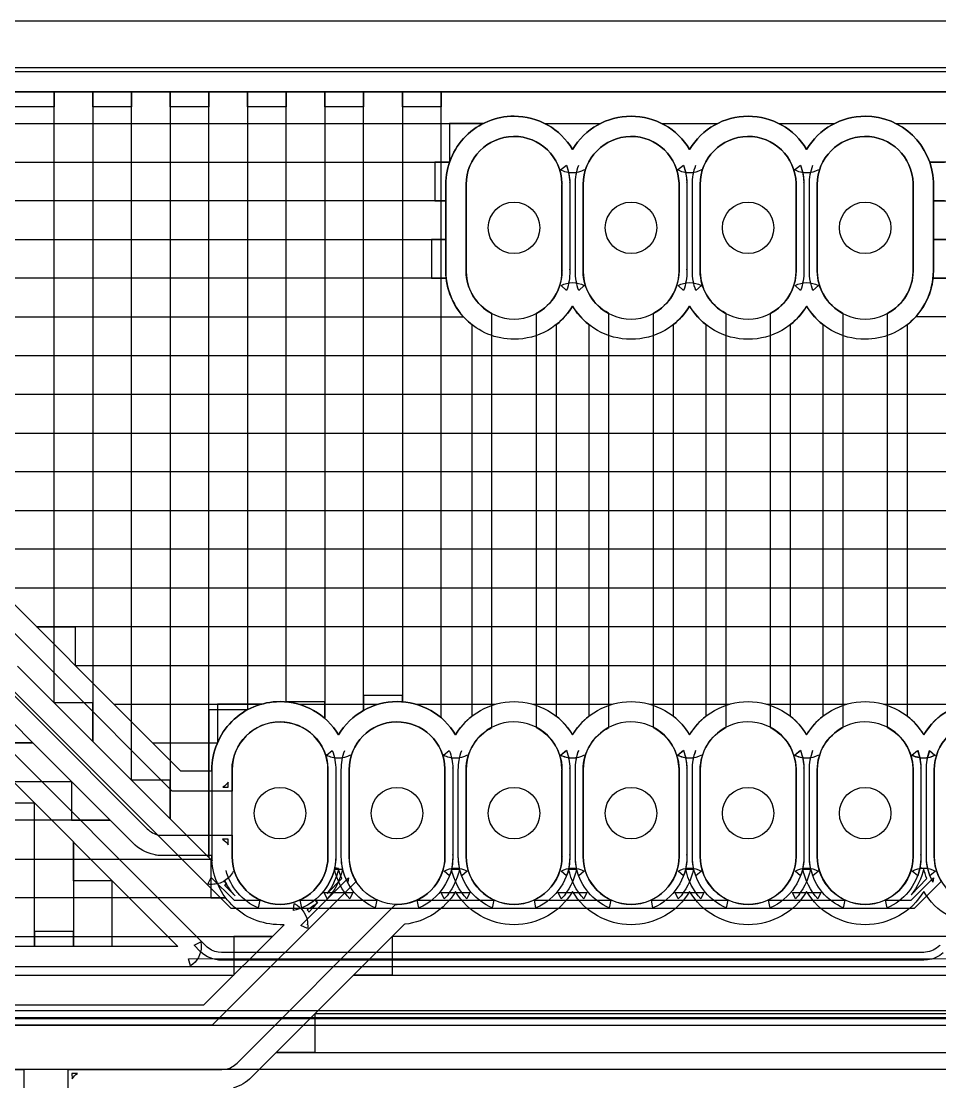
# Model space of a CAD drawing. Extents: x -29 to 3249, y -29 to 2286.
# Drawn here: x 2039 to 2824, y 1381 to 2286 of the extents above; entities that cross this region are included whole.
import ezdxf

# ---------------------------------------------------------------- set-up
doc = ezdxf.new("R2010")
doc.units = 0
doc.header["$MEASUREMENT"] = 0
doc.layers.get('0').update_dxf_attribs({"linetype": 'CONTINUOUS'})
for name, color, linetype in [('BoardOutline', 7, 'CONTINUOUS'), ('CuttingOutside', 7, 'CONTINUOUS'), ('DrillPlated', 7, 'CONTINUOUS'), ('InsulateBottom', 7, 'CONTINUOUS'), ('InsulateTop', 7, 'CONTINUOUS')]:
    doc.layers.add(name, color=color, linetype=linetype)

# ---------------------------------------------------------------- blocks, each defined once
blk = doc.blocks.new('T3')
blk.add_circle((0, 0), 22)
blk.add_circle((0, 0), 22)

msp = doc.modelspace()

# ---------------------------------------------------------------- linework, layer by layer
at = {"layer": 'BoardOutline'}
msp.add_lwpolyline([(10.000001, 10.000001), (10.000001, 2247), (10.000001, 2247), (3209.199951, 2247), (3209.199951, 2247), (3209.199951, 10.000001), (3209.199951, 10.000001), (10.000001, 10.000001)], dxfattribs=at)
msp.add_lwpolyline([(10.000001, 10.000001), (10.000001, 2247), (10.000001, 2247), (3209.199951, 2247), (3209.199951, 2247), (3209.199951, 10.000001), (3209.199951, 10.000001), (10.000001, 10.000001)], dxfattribs=at)
at = {"layer": 'CuttingOutside'}
msp.add_lwpolyline([(3233.661377, 2277.91333, 0.169059), (3209.212646, 2286.417236), (3209.212646, 2286.417236), (1688.366089, 2286.437012)], format="xyb", dxfattribs=at)
at = {"layer": 'InsulateBottom'}
for points in [[(3205.511719, 2243.307129), (13.779527, 2243.307129), (13.779527, 2243.307129), (13.779527, 13.779527), (13.779527, 13.779527), (3205.511719, 13.779527), (3205.511719, 13.779527), (3205.511719, 2243.307129)], [(3188.189209, 2225.984375), (31.102364, 2225.984375), (31.102364, 2225.984375), (31.102364, 31.102364), (31.102364, 31.102364), (3188.189209, 31.102364), (3188.189209, 31.102364), (3188.189209, 2225.984375)], [(1736.02356, 2199.212646), (2434.055176, 2199.212646), (2434.055176, 2199.212646), (2404.921387, 2199.212646), (2404.921387, 2199.212646), (2404.921387, 2166.141846)], [(2486.023438, 2199.212646), (2534.055176, 2199.212646)], [(2586.023438, 2199.212646), (2634.055176, 2199.212646)], [(2686.023438, 2199.212646), (2734.055176, 2199.212646)], [(2786.023682, 2199.212646), (3188.189209, 2199.212646)], [(1765.157471, 2166.141846), (2404.921387, 2166.141846), (2404.921387, 2166.141846), (2392.322754, 2166.141846), (2392.322754, 2166.141846), (2392.322754, 2133.070801), (2392.322754, 2133.070801), (2401.771729, 2133.070801), (2401.771729, 2133.070801), (1768.307129, 2133.070801)], [(3188.189209, 2166.141846), (2815.157471, 2166.141846), (2815.157471, 2166.141846), (2827.755859, 2166.141846)], [(2827.755859, 2133.070801), (2818.307129, 2133.070801), (2818.307129, 2133.070801), (3188.189209, 2133.070801)], [(1768.307129, 2100), (2401.771729, 2100), (2401.771729, 2100), (2389.566895, 2100), (2389.566895, 2100), (2389.566895, 2066.928955), (2389.566895, 2066.928955), (2402.165283, 2066.928955), (2402.165283, 2066.928955), (1767.91333, 2066.928955)], [(3188.189209, 2100), (2818.307129, 2100), (2818.307129, 2100), (2830.511963, 2100)], [(2830.511963, 2066.928955), (2817.91333, 2066.928955), (2817.91333, 2066.928955), (3188.189209, 2066.928955)], [(1753.149658, 2033.858276), (2416.929199, 2033.858276)], [(3188.189209, 2033.858276), (2803.149658, 2033.858276)], [(31.102364, 2000.787476), (3188.189209, 2000.787476), (3188.189209, 2000.787476), (3175.590576, 2000.787476), (3175.590576, 2000.787476), (3175.590576, 1967.716553), (3175.590576, 1967.716553), (3188.189209, 1967.716553), (3188.189209, 1967.716553), (31.102364, 1967.716553)], [(31.102364, 1934.64563), (3188.189209, 1934.64563), (3188.189209, 1934.64563), (3175.590576, 1934.64563), (3175.590576, 1934.64563), (3175.590576, 1901.574829), (3175.590576, 1901.574829), (3188.189209, 1901.574829), (3188.189209, 1901.574829), (31.102364, 1901.574829)], [(31.102364, 1868.504028), (3188.189209, 1868.504028), (3188.189209, 1868.504028), (3175.590576, 1868.504028), (3175.590576, 1868.504028), (3175.590576, 1835.433105), (3175.590576, 1835.433105), (3188.189209, 1835.433105), (3188.189209, 1835.433105), (1985.82666, 1835.433105)], [(2018.897583, 1802.362183), (3188.189209, 1802.362183), (3188.189209, 1802.362183), (3175.590576, 1802.362183), (3175.590576, 1802.362183), (3175.590576, 1769.29126), (3175.590576, 1769.29126), (3188.189209, 1769.29126), (3188.189209, 1769.29126), (2051.968506, 1769.29126), (2051.968506, 1769.29126), (2085.039307, 1769.29126), (2085.039307, 1769.29126), (2085.039307, 1736.220581)], [(2085.039307, 1736.220581), (3188.189209, 1736.220581), (3188.189209, 1736.220581), (3175.590576, 1736.220581), (3175.590576, 1736.220581), (3175.590576, 1703.149658), (3175.590576, 1703.149658), (3188.189209, 1703.149658), (3188.189209, 1703.149658), (2975.787354, 1703.149658), (2975.787354, 1703.149658), (3013.582764, 1703.149658), (3013.582764, 1703.149658), (3013.582764, 1670.078735)], [(2118.110352, 1703.149658), (2244.29126, 1703.149658), (2244.29126, 1703.149658), (2206.496094, 1703.149658), (2206.496094, 1703.149658), (2206.496094, 1670.078735)], [(2275.787354, 1703.149658), (2344.29126, 1703.149658)], [(2375.787354, 1703.149658), (2444.29126, 1703.149658)], [(2475.787354, 1703.149658), (2544.291504, 1703.149658)], [(2575.787354, 1703.149658), (2644.291504, 1703.149658)], [(2675.787354, 1703.149658), (2744.291504, 1703.149658)], [(2775.787354, 1703.149658), (2844.291504, 1703.149658)], [(2015.747925, 1670.078735), (2048.818848, 1670.078735), (2048.818848, 1670.078735), (1963.582642, 1670.078735)], [(2151.181152, 1670.078735), (2206.496094, 1670.078735)], [(1968.307129, 1637.007813), (2081.889893, 1637.007813), (2081.889893, 1637.007813), (2081.889893, 1603.93689), (2081.889893, 1603.93689), (2114.960693, 1603.93689), (2114.960693, 1603.93689), (1968.307129, 1603.93689)], [(1968.307129, 1570.866211), (2201.771729, 1570.866211), (2201.771729, 1570.866211), (2200.984131, 1570.866211), (2200.984131, 1570.866211), (2200.984131, 1537.795288), (2200.984131, 1537.795288), (2213.582764, 1537.795288), (2213.582764, 1537.795288), (1956.496094, 1537.795288)], [(1346.259766, 1504.724365), (2253.543457, 1504.724365), (2253.543457, 1504.724365), (2220.472412, 1504.724365), (2220.472412, 1504.724365), (2220.472412, 1471.653442)], [(3188.189209, 1504.724365), (2355.905518, 1504.724365), (2355.905518, 1504.724365), (2355.905518, 1471.653442), (2355.905518, 1471.653442), (2322.834717, 1471.653442), (2322.834717, 1471.653442), (3188.189209, 1471.653442)], [(1349.606201, 1471.653442), (2220.472412, 1471.653442)], [(3188.189209, 1438.582764), (2289.763672, 1438.582764), (2289.763672, 1438.582764), (2289.763672, 1405.511841), (2289.763672, 1405.511841), (2256.692871, 1405.511841), (2256.692871, 1405.511841), (3188.189209, 1405.511841)], [(1360.039429, 1391.141724), (2041.141724, 1391.141724), (2041.141724, 1391.141724), (2041.141724, 1017.91333), (2041.141724, 1017.91333), (1952.165283, 928.937012)]]:
    msp.add_lwpolyline(points, dxfattribs=at)
for points in [[(2710.039307, 2176.968506, -0.263757), (2760.039307, 2205.314941), (2760.039307, 2205.314941, -0.403376), (2818.307129, 2149.212646), (2818.307129, 2149.212646), (2818.307129, 2149.015625), (2818.307129, 2149.015625, -0.023108), (2818.307129, 2147.047363), (2818.307129, 2147.047363), (2818.307129, 2075), (2818.307129, 2075, -0.023111), (2818.307129, 2073.031494), (2818.307129, 2073.031494, -0.414214), (2760.039307, 2014.763672), (2760.039307, 2014.763672, -0.263757), (2710.039307, 2043.110229), (2710.039307, 2043.110229, -0.263756), (2660.039551, 2014.763672), (2660.039551, 2014.763672, -0.263758), (2610.039307, 2043.110229), (2610.039307, 2043.110229, -0.263756), (2560.039551, 2014.763672), (2560.039551, 2014.763672, -0.263758), (2510.039307, 2043.110229), (2510.039307, 2043.110229, -0.263757), (2460.039307, 2014.763672), (2460.039307, 2014.763672, -0.414214), (2401.771729, 2073.031494), (2401.771729, 2073.031494), (2401.771729, 2147.047363), (2401.771729, 2147.047363, -0.414214), (2460.039307, 2205.314941), (2460.039307, 2205.314941, -0.263757), (2510.039307, 2176.968506), (2510.039307, 2176.968506, -0.263758), (2560.039551, 2205.314941), (2560.039551, 2205.314941, -0.263757), (2610.039307, 2176.968506), (2610.039307, 2176.968506, -0.263758), (2660.039551, 2205.314941), (2660.039551, 2205.314941, -0.263757), (2710.039307, 2176.968506)], [(2500.984131, 2148.031494, 0.988056), (2419.094482, 2147.047363), (2419.094482, 2147.047363), (2419.094482, 2073.031494), (2419.094482, 2073.031494, 1), (2500.984131, 2073.031494), (2500.984131, 2073.031494), (2500.984131, 2147.047363), (2500.984131, 2147.047363, 0.049629), (2500.984131, 2147.834717), (2500.984131, 2147.834717), (2500.984131, 2148.031494)], [(2600.984131, 2148.031494, 0.988056), (2519.094482, 2147.047363), (2519.094482, 2147.047363), (2519.094482, 2073.031494), (2519.094482, 2073.031494, 1), (2600.984131, 2073.031494), (2600.984131, 2073.031494), (2600.984131, 2147.047363), (2600.984131, 2147.047363, 0.049629), (2600.984131, 2147.834717), (2600.984131, 2147.834717), (2600.984131, 2148.031494)], [(2700.984131, 2148.031494, 0.988056), (2619.094482, 2147.047363), (2619.094482, 2147.047363), (2619.094482, 2073.031494), (2619.094482, 2073.031494, 1), (2700.984131, 2073.031494), (2700.984131, 2073.031494), (2700.984131, 2147.047363), (2700.984131, 2147.047363, 0.049629), (2700.984131, 2147.834717), (2700.984131, 2147.834717), (2700.984131, 2148.031494)], [(2800.984131, 2148.031494, 0.988056), (2719.094482, 2147.047363), (2719.094482, 2147.047363), (2719.094482, 2073.031494), (2719.094482, 2073.031494, 1), (2800.984131, 2073.031494), (2800.984131, 2073.031494), (2800.984131, 2147.047363), (2800.984131, 2147.047363, 0.049629), (2800.984131, 2147.834717), (2800.984131, 2147.834717), (2800.984131, 2148.031494)], [(2520.078857, 2159.448975, -0.128689), (2510.039307, 2156.889648), (2510.039307, 2156.889648, -0.132994), (2499.803223, 2159.448975), (2499.803223, 2159.448975), (2504.724365, 2163.58252), (2504.724365, 2163.58252, -0.08052), (2507.677002, 2148.425293), (2507.677002, 2148.425293), (2507.677002, 2148.818848), (2507.677002, 2148.818848, -0.041449), (2507.677002, 2147.047363), (2507.677002, 2147.047363), (2507.677002, 2074.212646), (2507.677002, 2074.212646), (2507.677002, 2074.803223), (2507.677002, 2074.803223, -0.041454), (2507.677002, 2073.031494), (2507.677002, 2073.031494, -0.088838), (2504.921387, 2056.496094), (2504.921387, 2056.496094), (2500.197021, 2060.629883), (2500.197021, 2060.629883, -0.128665), (2510.039307, 2063.188965), (2510.039307, 2063.188965, -0.128688), (2520.078857, 2060.629883), (2520.078857, 2060.629883), (2515.354492, 2056.496094), (2515.354492, 2056.496094, -0.088837), (2512.401367, 2073.031494), (2512.401367, 2073.031494), (2512.401367, 2147.047363), (2512.401367, 2147.047363, -0.088836), (2515.354492, 2163.58252)], [(2620.078857, 2159.448975, -0.128689), (2610.039307, 2156.889648), (2610.039307, 2156.889648, -0.132994), (2599.803223, 2159.448975), (2599.803223, 2159.448975), (2604.724365, 2163.58252), (2604.724365, 2163.58252, -0.088836), (2607.677002, 2147.047363), (2607.677002, 2147.047363), (2607.677002, 2074.212646), (2607.677002, 2074.212646), (2607.677002, 2074.803223), (2607.677002, 2074.803223, -0.041454), (2607.677002, 2073.031494), (2607.677002, 2073.031494, -0.088838), (2604.921387, 2056.496094), (2604.921387, 2056.496094), (2600.196777, 2060.629883), (2600.196777, 2060.629883, -0.128667), (2610.039307, 2063.188965), (2610.039307, 2063.188965, -0.128688), (2620.078857, 2060.629883), (2620.078857, 2060.629883), (2615.354492, 2056.496094), (2615.354492, 2056.496094, -0.088837), (2612.401367, 2073.031494), (2612.401367, 2073.031494), (2612.401367, 2147.047363), (2612.401367, 2147.047363, -0.088836), (2615.354492, 2163.58252)], [(2720.078857, 2159.448975, -0.128689), (2710.039307, 2156.889648), (2710.039307, 2156.889648, -0.132994), (2699.803223, 2159.448975), (2699.803223, 2159.448975), (2704.724365, 2163.58252), (2704.724365, 2163.58252, -0.080521), (2707.677002, 2148.425293), (2707.677002, 2148.425293), (2707.677002, 2148.818848), (2707.677002, 2148.818848, -0.041449), (2707.677002, 2147.047363), (2707.677002, 2147.047363), (2707.677002, 2073.031494), (2707.677002, 2073.031494, -0.088838), (2704.921143, 2056.496094), (2704.921143, 2056.496094), (2700.196777, 2060.629883), (2700.196777, 2060.629883, -0.128667), (2710.039307, 2063.188965), (2710.039307, 2063.188965, -0.128688), (2720.078857, 2060.629883), (2720.078857, 2060.629883), (2715.354492, 2056.496094), (2715.354492, 2056.496094, -0.088838), (2712.401367, 2073.031494), (2712.401367, 2073.031494), (2712.401367, 2147.047363), (2712.401367, 2147.047363, -0.088836), (2715.354492, 2163.58252)], [(1985.629883, 1835.629883), (2175, 1646.259888), (2175, 1646.259888), (2201.771729, 1646.259888), (2201.771729, 1646.259888, -0.009256), (2201.771729, 1647.047241), (2201.771729, 1647.047241, -0.414214), (2260.039307, 1705.314941), (2260.039307, 1705.314941, -0.263757), (2310.039307, 1676.968506), (2310.039307, 1676.968506, -0.263757), (2360.039307, 1705.314941), (2360.039307, 1705.314941, -0.263757), (2410.039307, 1676.968506), (2410.039307, 1676.968506, -0.263757), (2460.039307, 1705.314941), (2460.039307, 1705.314941, -0.263757), (2510.039307, 1676.968506), (2510.039307, 1676.968506, -0.263758), (2560.039551, 1705.314941), (2560.039551, 1705.314941, -0.263756), (2610.039307, 1676.968506), (2610.039307, 1676.968506, -0.263758), (2660.039551, 1705.314941), (2660.039551, 1705.314941, -0.263756), (2710.039307, 1676.968506), (2710.039307, 1676.968506, -0.263757), (2760.039307, 1705.314941), (2760.039307, 1705.314941, -0.263757), (2810.039307, 1676.968506), (2810.039307, 1676.968506, -0.263757), (2860.039307, 1705.314941)], [(2300.984131, 1647.047241, 1), (2219.094482, 1647.047241), (2219.094482, 1647.047241), (2219.094482, 1628.937012), (2219.094482, 1628.937012), (2167.91333, 1628.937012), (2167.91333, 1628.937012), (1973.425171, 1823.425171)], [(1952.165283, 1791.141724), (2146.653564, 1596.653564), (2146.653564, 1596.653564, 0.150661), (2156.496094, 1591.338623), (2156.496094, 1591.338623), (2157.08667, 1591.338623), (2157.08667, 1591.338623), (2159.842529, 1591.141724), (2159.842529, 1591.141724), (2219.094482, 1591.141724), (2219.094482, 1591.141724), (2219.094482, 1573.031494), (2219.094482, 1573.031494, 1), (2300.984131, 1573.031494), (2300.984131, 1573.031494, 0.049632), (2300.984131, 1573.818848), (2300.984131, 1573.818848), (2300.984131, 1647.047241)], [(1375, 1446.259766), (2195.078857, 1446.259766), (2195.078857, 1446.259766), (2263.582764, 1514.763794), (2263.582764, 1514.763794), (2260.039307, 1514.763794), (2260.039307, 1514.763794, -0.414214), (2201.771729, 1573.031494), (2201.771729, 1573.031494), (2201.771729, 1573.818848), (2201.771729, 1573.818848), (2158.4646, 1573.818848), (2158.4646, 1573.818848), (2155.708496, 1574.015869), (2155.708496, 1574.015869), (2154.527588, 1574.212646), (2154.527588, 1574.212646, -0.014098), (2153.346436, 1574.409424), (2153.346436, 1574.409424), (2152.362061, 1574.606323), (2152.362061, 1574.606323, -0.144262), (2134.44873, 1584.448853), (2134.44873, 1584.448853), (1945.078735, 1773.818848)], [(2400.984131, 1648.031494, 0.988055), (2319.094482, 1647.047241), (2319.094482, 1647.047241), (2319.094482, 1573.031494), (2319.094482, 1573.031494, 0.136149), (2325, 1551.968506), (2325, 1551.968506), (2325, 1551.771606), (2325, 1551.771606), (2202.165283, 1428.937012), (2202.165283, 1428.937012), (1367.913452, 1428.937012)], [(2500.984131, 1648.031494, 0.988055), (2419.094482, 1647.047241), (2419.094482, 1647.047241), (2419.094482, 1573.031494), (2419.094482, 1573.031494, 1), (2500.984131, 1573.031494), (2500.984131, 1573.031494), (2500.984131, 1647.047241), (2500.984131, 1647.047241, 0.049629), (2500.984131, 1647.834595), (2500.984131, 1647.834595), (2500.984131, 1648.031494)], [(2600.984131, 1648.031494, 0.988055), (2519.094482, 1647.047241), (2519.094482, 1647.047241), (2519.094482, 1573.031494), (2519.094482, 1573.031494, 1), (2600.984131, 1573.031494), (2600.984131, 1573.031494), (2600.984131, 1647.047241), (2600.984131, 1647.047241, 0.049629), (2600.984131, 1647.834595), (2600.984131, 1647.834595), (2600.984131, 1648.031494)], [(2700.984131, 1648.031494, 0.988055), (2619.094482, 1647.047241), (2619.094482, 1647.047241), (2619.094482, 1573.031494), (2619.094482, 1573.031494, 1), (2700.984131, 1573.031494), (2700.984131, 1573.031494), (2700.984131, 1647.047241), (2700.984131, 1647.047241, 0.049629), (2700.984131, 1647.834595), (2700.984131, 1647.834595), (2700.984131, 1648.031494)], [(2800.984131, 1648.031494, 0.988055), (2719.094482, 1647.047241), (2719.094482, 1647.047241), (2719.094482, 1573.031494), (2719.094482, 1573.031494, 1), (2800.984131, 1573.031494), (2800.984131, 1573.031494), (2800.984131, 1647.047241), (2800.984131, 1647.047241, 0.049629), (2800.984131, 1647.834595), (2800.984131, 1647.834595), (2800.984131, 1648.031494)], [(2900.984131, 1648.031494, 0.988055), (2819.094482, 1647.047241), (2819.094482, 1647.047241), (2819.094482, 1573.031494), (2819.094482, 1573.031494, 1), (2900.984131, 1573.031494), (2900.984131, 1573.031494), (2900.984131, 1647.047241), (2900.984131, 1647.047241, 0.049632), (2900.984131, 1647.834595), (2900.984131, 1647.834595), (2900.984131, 1648.031494)], [(2320.078613, 1659.44873, -0.128685), (2310.039307, 1656.889771), (2310.039307, 1656.889771, -0.132993), (2299.803223, 1659.44873), (2299.803223, 1659.44873), (2304.724365, 1663.582642), (2304.724365, 1663.582642, -0.088837), (2307.677246, 1647.047241), (2307.677246, 1647.047241), (2307.677246, 1573.031494), (2307.677246, 1573.031494, -0.050137), (2306.688477, 1563.48645), (2306.688477, 1563.48645), (2310.039307, 1562.795166), (2310.039307, 1562.795166, -0.115496), (2300.393799, 1541.5354), (2300.393799, 1541.5354), (2312.79541, 1554.133911), (2312.79541, 1554.133911, -0.04468), (2310.039307, 1562.795166), (2310.039307, 1562.795166), (2306.688477, 1563.48645), (2306.688477, 1563.48645, -0.17237), (2290.04248, 1536.016846), (2290.04248, 1536.016846), (2292.125977, 1533.4646), (2292.125977, 1533.4646, -0.049868), (2283.267578, 1527.559082), (2283.267578, 1527.559082, -0.024443), (2284.645752, 1525.590576), (2284.645752, 1525.590576), (2292.125977, 1533.4646), (2292.125977, 1533.4646), (2290.04248, 1536.016846), (2290.04248, 1536.016846, -0.109598), (2271.456787, 1526.771606), (2271.456787, 1526.771606), (2272.047119, 1532.873901), (2272.047119, 1532.873901, -0.291236), (2283.661377, 1514.763794), (2283.661377, 1514.763794), (2283.661377, 1515.157593), (2283.661377, 1515.157593, -0.046622), (2283.661377, 1511.417358), (2283.661377, 1511.417358), (2277.952637, 1514.17334), (2277.952637, 1514.17334), (2318.503906, 1554.921265), (2318.503906, 1554.921265), (2317.91333, 1550.984253), (2317.91333, 1550.984253, -0.121157), (2312.401611, 1573.031494), (2312.401611, 1573.031494), (2312.401611, 1647.047241), (2312.401611, 1647.047241, -0.088837), (2315.354248, 1663.582642)], [(2420.078613, 1659.44873, -0.128685), (2410.039307, 1656.889771), (2410.039307, 1656.889771, -0.132993), (2399.803223, 1659.44873), (2399.803223, 1659.44873), (2404.724365, 1663.582642), (2404.724365, 1663.582642, -0.080521), (2407.677002, 1648.425293), (2407.677002, 1648.425293), (2407.677002, 1648.81897), (2407.677002, 1648.81897, -0.041455), (2407.677002, 1647.047241), (2407.677002, 1647.047241), (2407.677002, 1573.031494), (2407.677002, 1573.031494, -0.088838), (2404.921387, 1556.496094), (2404.921387, 1556.496094), (2400.197021, 1560.629883), (2400.197021, 1560.629883, -0.128665), (2410.039307, 1563.188965), (2410.039307, 1563.188965, -0.128687), (2420.078613, 1560.629883), (2420.078613, 1560.629883), (2415.354248, 1556.496094), (2415.354248, 1556.496094, -0.088837), (2412.401611, 1573.031494), (2412.401611, 1573.031494), (2412.401611, 1647.047241), (2412.401611, 1647.047241, -0.088837), (2415.354248, 1663.582642)], [(2520.078857, 1659.44873, -0.128688), (2510.039307, 1656.889771), (2510.039307, 1656.889771, -0.132993), (2499.803223, 1659.44873), (2499.803223, 1659.44873), (2504.724365, 1663.582642), (2504.724365, 1663.582642, -0.080521), (2507.677002, 1648.425293), (2507.677002, 1648.425293), (2507.677002, 1648.81897), (2507.677002, 1648.81897, -0.041454), (2507.677002, 1647.047241), (2507.677002, 1647.047241), (2507.677002, 1573.031494), (2507.677002, 1573.031494, -0.088838), (2504.921387, 1556.496094), (2504.921387, 1556.496094), (2500.197021, 1560.629883), (2500.197021, 1560.629883, -0.128665), (2510.039307, 1563.188965), (2510.039307, 1563.188965, -0.128689), (2520.078857, 1560.629883), (2520.078857, 1560.629883), (2515.354492, 1556.496094), (2515.354492, 1556.496094, -0.088837), (2512.401367, 1573.031494), (2512.401367, 1573.031494), (2512.401367, 1647.047241), (2512.401367, 1647.047241, -0.088837), (2515.354492, 1663.582642)], [(2620.078857, 1659.44873, -0.128688), (2610.039307, 1656.889771), (2610.039307, 1656.889771, -0.132993), (2599.803223, 1659.44873), (2599.803223, 1659.44873), (2604.724365, 1663.582642), (2604.724365, 1663.582642, -0.080521), (2607.677002, 1648.425293), (2607.677002, 1648.425293), (2607.677002, 1648.81897), (2607.677002, 1648.81897, -0.041454), (2607.677002, 1647.047241), (2607.677002, 1647.047241), (2607.677002, 1573.031494), (2607.677002, 1573.031494, -0.088838), (2604.921387, 1556.496094), (2604.921387, 1556.496094), (2600.196777, 1560.629883), (2600.196777, 1560.629883, -0.128667), (2610.039307, 1563.188965), (2610.039307, 1563.188965, -0.128689), (2620.078857, 1560.629883), (2620.078857, 1560.629883), (2615.354492, 1556.496094), (2615.354492, 1556.496094, -0.088837), (2612.401367, 1573.031494), (2612.401367, 1573.031494), (2612.401367, 1647.047241), (2612.401367, 1647.047241, -0.088837), (2615.354492, 1663.582642)], [(2720.078857, 1659.44873, -0.128688), (2710.039307, 1656.889771), (2710.039307, 1656.889771, -0.132993), (2699.803223, 1659.44873), (2699.803223, 1659.44873), (2704.724365, 1663.582642), (2704.724365, 1663.582642, -0.080521), (2707.677002, 1648.425293), (2707.677002, 1648.425293), (2707.677002, 1648.81897), (2707.677002, 1648.81897, -0.041454), (2707.677002, 1647.047241), (2707.677002, 1647.047241), (2707.677002, 1573.031494), (2707.677002, 1573.031494, -0.088838), (2704.921143, 1556.496094), (2704.921143, 1556.496094), (2700.196777, 1560.629883), (2700.196777, 1560.629883, -0.128667), (2710.039307, 1563.188965), (2710.039307, 1563.188965, -0.128689), (2720.078857, 1560.629883), (2720.078857, 1560.629883), (2715.354492, 1556.496094), (2715.354492, 1556.496094, -0.088838), (2712.401367, 1573.031494), (2712.401367, 1573.031494), (2712.401367, 1647.047241), (2712.401367, 1647.047241, -0.088838), (2715.354492, 1663.582642)], [(2820.078857, 1659.44873, -0.128688), (2810.039307, 1656.889771), (2810.039307, 1656.889771, -0.132993), (2799.803223, 1659.44873), (2799.803223, 1659.44873), (2804.724365, 1663.582642), (2804.724365, 1663.582642, -0.080521), (2807.677002, 1648.425293), (2807.677002, 1648.425293), (2807.677002, 1648.81897), (2807.677002, 1648.81897, -0.041454), (2807.677002, 1647.047241), (2807.677002, 1647.047241), (2807.677002, 1574.212646), (2807.677002, 1574.212646), (2807.677002, 1574.803101), (2807.677002, 1574.803101, -0.041451), (2807.677002, 1573.031494), (2807.677002, 1573.031494, -0.088838), (2804.921143, 1556.496094), (2804.921143, 1556.496094), (2800.196777, 1560.629883), (2800.196777, 1560.629883, -0.128667), (2810.039307, 1563.188965), (2810.039307, 1563.188965, -0.128689), (2820.078857, 1560.629883), (2820.078857, 1560.629883), (2815.354492, 1556.496094), (2815.354492, 1556.496094, -0.088838), (2812.401367, 1573.031494), (2812.401367, 1573.031494), (2812.401367, 1647.047241), (2812.401367, 1647.047241, -0.088838), (2815.354492, 1663.582642)], [(2078.937012, 1010.039368), (2078.937012, 1391.141724), (2078.937012, 1391.141724), (2210.236084, 1391.141724), (2210.236084, 1391.141724), (2212.992188, 1391.338623), (2212.992188, 1391.338623), (2213.582764, 1391.338623), (2213.582764, 1391.338623, 0.150658), (2223.425049, 1396.653564), (2223.425049, 1396.653564), (2358.858154, 1532.08667), (2358.858154, 1532.08667), (2360.039307, 1532.08667), (2360.039307, 1532.08667, 0.414214), (2400.984131, 1573.031494), (2400.984131, 1573.031494), (2400.984131, 1647.047241), (2400.984131, 1647.047241, 0.049632), (2400.984131, 1647.834595), (2400.984131, 1647.834595), (2400.984131, 1648.031494)], [(2215.748047, 1636.614136, -0.091655), (2211.220459, 1632.283447), (2211.220459, 1632.283447), (2215.748047, 1632.283447), (2215.748047, 1632.283447), (2215.748047, 1636.614136)], [(2215.748047, 1587.795288), (2211.023682, 1587.795288), (2211.023682, 1587.795288, -0.100663), (2215.748047, 1583.070923), (2215.748047, 1583.070923), (2215.748047, 1587.795288)], [(2860.039307, 1514.763794, -0.263757), (2810.039307, 1543.110229), (2810.039307, 1543.110229, -0.263757), (2760.039307, 1514.763794), (2760.039307, 1514.763794, -0.263757), (2710.039307, 1543.110229), (2710.039307, 1543.110229, -0.263756), (2660.039551, 1514.763794), (2660.039551, 1514.763794, -0.263758), (2610.039307, 1543.110229), (2610.039307, 1543.110229, -0.263756), (2560.039551, 1514.763794), (2560.039551, 1514.763794, -0.263758), (2510.039307, 1543.110229), (2510.039307, 1543.110229, -0.263757), (2460.039307, 1514.763794), (2460.039307, 1514.763794, -0.263757), (2410.039307, 1543.110229), (2410.039307, 1543.110229, -0.233195), (2366.732178, 1515.157593), (2366.732178, 1515.157593), (2366.141846, 1514.960571), (2366.141846, 1514.960571), (2236.811035, 1385.629883), (2236.811035, 1385.629883, -0.019714), (2235.629883, 1384.448853), (2235.629883, 1384.448853, -0.127118), (2220.078613, 1375.196777)], [(2087.008057, 1387.795288), (2082.283447, 1387.795288), (2082.283447, 1387.795288), (2082.480225, 1383.2677), (2082.480225, 1383.2677, -0.096549), (2087.008057, 1387.795288)]]:
    msp.add_lwpolyline(points, format="xyb", dxfattribs=at)
at = {"layer": 'InsulateTop'}
for points in [[(3205.511719, 2243.307129), (13.779527, 2243.307129), (13.779527, 2243.307129), (13.779527, 13.779527), (13.779527, 13.779527), (3205.511719, 13.779527), (3205.511719, 13.779527), (3205.511719, 2243.307129)], [(31.102364, 2225.984375), (3188.189209, 2225.984375), (3188.189209, 2225.984375), (3188.189209, 31.102364), (3188.189209, 31.102364), (31.102364, 31.102364), (31.102364, 31.102364), (31.102364, 2225.984375)], [(2066.928955, 1704.330688), (2066.928955, 2225.984375), (2066.928955, 2225.984375), (2066.928955, 2213.385742), (2066.928955, 2213.385742), (2033.858276, 2213.385742)], [(2133.070801, 1638.188965), (2133.070801, 2225.984375), (2133.070801, 2225.984375), (2133.070801, 2213.385742), (2133.070801, 2213.385742), (2100, 2213.385742), (2100, 2213.385742), (2100, 2225.984375), (2100, 2225.984375), (2100, 1671.259888), (2100, 1671.259888), (2100, 1704.330688), (2100, 1704.330688), (2066.928955, 1704.330688)], [(2265.354248, 1705.118164), (2265.354248, 2225.984375), (2265.354248, 2225.984375), (2265.354248, 2213.385742), (2265.354248, 2213.385742), (2232.283447, 2213.385742), (2232.283447, 2213.385742), (2232.283447, 2225.984375), (2232.283447, 2225.984375), (2232.283447, 1698.228271), (2232.283447, 1698.228271), (2199.212646, 1698.228271), (2199.212646, 1698.228271), (2199.212646, 1572.047241), (2199.212646, 1572.047241), (2199.212646, 2225.984375), (2199.212646, 2225.984375), (2199.212646, 2213.385742), (2199.212646, 2213.385742), (2166.141846, 2213.385742), (2166.141846, 2213.385742), (2166.141846, 2225.984375), (2166.141846, 2225.984375), (2166.141846, 1605.118164), (2166.141846, 1605.118164), (2166.141846, 1638.188965), (2166.141846, 1638.188965), (2133.070801, 1638.188965)], [(2397.637695, 1691.5354), (2397.637695, 2225.984375), (2397.637695, 2225.984375), (2397.637695, 2213.385742), (2397.637695, 2213.385742), (2364.566895, 2213.385742), (2364.566895, 2213.385742), (2364.566895, 2225.984375), (2364.566895, 2225.984375), (2364.566895, 1705.118164), (2364.566895, 1705.118164), (2364.566895, 1710.432983), (2364.566895, 1710.432983), (2331.496094, 1710.432983), (2331.496094, 1710.432983), (2331.496094, 1697.834595), (2331.496094, 1697.834595), (2331.496094, 2225.984375), (2331.496094, 2225.984375), (2331.496094, 2213.385742), (2331.496094, 2213.385742), (2298.425293, 2213.385742), (2298.425293, 2213.385742), (2298.425293, 2225.984375), (2298.425293, 2225.984375), (2298.425293, 1690.944946), (2298.425293, 1690.944946), (2298.425293, 1705.118164), (2298.425293, 1705.118164), (2265.354248, 1705.118164)], [(2023.425171, 1723.425171), (2217.91333, 1528.937012), (2217.91333, 1528.937012), (2802.165527, 1528.937012), (2802.165527, 1528.937012), (2825, 1551.771606)], [(2116.5354, 1496.259888), (2116.5354, 1552.362183), (2116.5354, 1552.362183), (2083.4646, 1552.362183), (2083.4646, 1552.362183), (2083.4646, 1585.433105), (2083.4646, 1585.433105), (2083.4646, 1496.259888), (2083.4646, 1496.259888), (2083.4646, 1508.858276), (2083.4646, 1508.858276), (2050.393799, 1508.858276), (2050.393799, 1508.858276), (2050.393799, 1496.259888), (2050.393799, 1496.259888), (2050.393799, 1618.504028), (2050.393799, 1618.504028), (2017.322876, 1618.504028)], [(2860.039307, 1434.448853), (1331.692871, 1434.448853)], [(1360.039429, 1428.937012), (2902.165527, 1428.937012)]]:
    msp.add_lwpolyline(points, dxfattribs=at)
for points in [[(2818.307129, 2149.212646, 0.403376), (2760.039307, 2205.314941), (2760.039307, 2205.314941, 0.263757), (2710.039307, 2176.968506), (2710.039307, 2176.968506, 0.263757), (2660.039551, 2205.314941), (2660.039551, 2205.314941, 0.263758), (2610.039307, 2176.968506), (2610.039307, 2176.968506, 0.263757), (2560.039551, 2205.314941), (2560.039551, 2205.314941, 0.263758), (2510.039307, 2176.968506), (2510.039307, 2176.968506, 0.263757), (2460.039307, 2205.314941), (2460.039307, 2205.314941, 0.414214), (2401.771729, 2147.047363), (2401.771729, 2147.047363), (2401.771729, 2073.031494), (2401.771729, 2073.031494, 0.227717), (2423.62207, 2027.559082), (2423.62207, 2027.559082), (2423.818848, 2027.362183), (2423.818848, 2027.362183), (2423.818848, 1692.716431), (2423.818848, 1692.716431, 0.090514), (2410.039307, 1676.968506), (2410.039307, 1676.968506, 0.263757), (2360.039307, 1705.314941), (2360.039307, 1705.314941, 0.263757), (2310.039307, 1676.968506), (2310.039307, 1676.968506, 0.263757), (2260.039307, 1705.314941), (2260.039307, 1705.314941, 0.414214), (2201.771729, 1647.047241), (2201.771729, 1647.047241), (2201.771729, 1573.031494), (2201.771729, 1573.031494, 0.016085), (2201.968506, 1569.29126), (2201.968506, 1569.29126), (2035.629883, 1735.629883)], [(2500.984131, 2148.031494), (2500.984131, 2147.834717), (2500.984131, 2147.834717, -0.049629), (2500.984131, 2147.047363), (2500.984131, 2147.047363), (2500.984131, 2073.818848), (2500.984131, 2073.818848, -0.049629), (2500.984131, 2073.031494), (2500.984131, 2073.031494, -0.276542), (2479.330566, 2037.007813), (2479.330566, 2037.007813), (2478.937012, 2036.811035), (2478.937012, 2036.811035), (2478.937012, 1683.2677), (2478.937012, 1683.2677, -0.272967), (2500.984131, 1648.031494), (2500.984131, 1648.031494), (2500.984131, 1647.834595), (2500.984131, 1647.834595, -0.049629), (2500.984131, 1647.047241), (2500.984131, 1647.047241), (2500.984131, 1573.818848), (2500.984131, 1573.818848, -0.049629), (2500.984131, 1573.031494), (2500.984131, 1573.031494, -0.414214), (2460.039307, 1532.08667), (2460.039307, 1532.08667, -0.414214), (2419.094482, 1573.031494), (2419.094482, 1573.031494), (2419.094482, 1647.047241), (2419.094482, 1647.047241, -0.279438), (2441.141602, 1683.2677), (2441.141602, 1683.2677), (2441.141602, 2036.811035), (2441.141602, 2036.811035), (2440.748047, 2037.007813), (2440.748047, 2037.007813, -0.276541), (2419.094482, 2073.031494), (2419.094482, 2073.031494), (2419.094482, 2147.047363), (2419.094482, 2147.047363, -0.988056), (2500.984131, 2148.031494)], [(2600.984131, 2148.031494), (2600.984131, 2147.834717), (2600.984131, 2147.834717, -0.049629), (2600.984131, 2147.047363), (2600.984131, 2147.047363), (2600.984131, 2073.818848), (2600.984131, 2073.818848, -0.049629), (2600.984131, 2073.031494), (2600.984131, 2073.031494, -0.276541), (2579.330566, 2037.007813), (2579.330566, 2037.007813), (2578.937012, 2036.811035), (2578.937012, 2036.811035), (2578.937012, 1683.2677), (2578.937012, 1683.2677, -0.272967), (2600.984131, 1648.031494), (2600.984131, 1648.031494), (2600.984131, 1647.834595), (2600.984131, 1647.834595, -0.049629), (2600.984131, 1647.047241), (2600.984131, 1647.047241), (2600.984131, 1573.818848), (2600.984131, 1573.818848, -0.049629), (2600.984131, 1573.031494), (2600.984131, 1573.031494, -0.414214), (2560.039551, 1532.08667), (2560.039551, 1532.08667, -0.414214), (2519.094482, 1573.031494), (2519.094482, 1573.031494), (2519.094482, 1647.047241), (2519.094482, 1647.047241, -0.279437), (2541.141602, 1683.2677), (2541.141602, 1683.2677), (2541.141602, 2036.811035), (2541.141602, 2036.811035), (2540.748047, 2037.007813), (2540.748047, 2037.007813, -0.276541), (2519.094482, 2073.031494), (2519.094482, 2073.031494), (2519.094482, 2147.047363), (2519.094482, 2147.047363, -0.988056), (2600.984131, 2148.031494)], [(2700.984131, 2148.031494), (2700.984131, 2147.834717), (2700.984131, 2147.834717, -0.049629), (2700.984131, 2147.047363), (2700.984131, 2147.047363), (2700.984131, 2073.818848), (2700.984131, 2073.818848, -0.049629), (2700.984131, 2073.031494), (2700.984131, 2073.031494, -0.276541), (2679.330566, 2037.007813), (2679.330566, 2037.007813), (2678.937012, 2036.811035), (2678.937012, 2036.811035), (2678.937012, 1683.2677), (2678.937012, 1683.2677, -0.272967), (2700.984131, 1648.031494), (2700.984131, 1648.031494), (2700.984131, 1647.834595), (2700.984131, 1647.834595, -0.049629), (2700.984131, 1647.047241), (2700.984131, 1647.047241), (2700.984131, 1573.818848), (2700.984131, 1573.818848, -0.049629), (2700.984131, 1573.031494), (2700.984131, 1573.031494, -0.414214), (2660.039551, 1532.08667), (2660.039551, 1532.08667, -0.414214), (2619.094482, 1573.031494), (2619.094482, 1573.031494), (2619.094482, 1647.047241), (2619.094482, 1647.047241, -0.279437), (2641.141602, 1683.2677), (2641.141602, 1683.2677), (2641.141602, 2036.811035), (2641.141602, 2036.811035), (2640.748047, 2037.007813), (2640.748047, 2037.007813, -0.276541), (2619.094482, 2073.031494), (2619.094482, 2073.031494), (2619.094482, 2147.047363), (2619.094482, 2147.047363, -0.988056), (2700.984131, 2148.031494)], [(2800.984131, 2148.031494), (2800.984131, 2147.834717), (2800.984131, 2147.834717, -0.049629), (2800.984131, 2147.047363), (2800.984131, 2147.047363), (2800.984131, 2073.818848), (2800.984131, 2073.818848, -0.049629), (2800.984131, 2073.031494), (2800.984131, 2073.031494, -0.276539), (2779.330811, 2037.007813), (2779.330811, 2037.007813), (2778.937012, 2036.811035), (2778.937012, 2036.811035), (2778.937012, 1683.2677), (2778.937012, 1683.2677, -0.272967), (2800.984131, 1648.031494), (2800.984131, 1648.031494), (2800.984131, 1647.834595), (2800.984131, 1647.834595, -0.049629), (2800.984131, 1647.047241), (2800.984131, 1647.047241), (2800.984131, 1573.818848), (2800.984131, 1573.818848, -0.049629), (2800.984131, 1573.031494), (2800.984131, 1573.031494, -0.414214), (2760.039307, 1532.08667), (2760.039307, 1532.08667, -0.414214), (2719.094482, 1573.031494), (2719.094482, 1573.031494), (2719.094482, 1647.047241), (2719.094482, 1647.047241, -0.279437), (2741.141602, 1683.2677), (2741.141602, 1683.2677), (2741.141602, 2036.811035), (2741.141602, 2036.811035), (2740.748047, 2037.007813), (2740.748047, 2037.007813, -0.276542), (2719.094482, 2073.031494), (2719.094482, 2073.031494), (2719.094482, 2147.047363), (2719.094482, 2147.047363, -0.988056), (2800.984131, 2148.031494)], [(2520.078857, 2159.448975, -0.128689), (2510.039307, 2156.889648), (2510.039307, 2156.889648, -0.132994), (2499.803223, 2159.448975), (2499.803223, 2159.448975), (2504.724365, 2163.58252), (2504.724365, 2163.58252, -0.088836), (2507.677002, 2147.047363), (2507.677002, 2147.047363), (2507.677002, 2074.212646), (2507.677002, 2074.212646), (2507.677002, 2074.803223), (2507.677002, 2074.803223, -0.041454), (2507.677002, 2073.031494), (2507.677002, 2073.031494, -0.088824), (2504.921387, 2056.496094), (2504.921387, 2056.496094), (2500.197021, 2060.629883), (2500.197021, 2060.629883, -0.128665), (2510.039307, 2063.188965), (2510.039307, 2063.188965, -0.128688), (2520.078857, 2060.629883), (2520.078857, 2060.629883), (2515.354492, 2056.496094), (2515.354492, 2056.496094, -0.088823), (2512.401367, 2073.031494), (2512.401367, 2073.031494), (2512.401367, 2147.047363), (2512.401367, 2147.047363, -0.088836), (2515.354492, 2163.58252)], [(2620.078857, 2159.448975, -0.128689), (2610.039307, 2156.889648), (2610.039307, 2156.889648, -0.132994), (2599.803223, 2159.448975), (2599.803223, 2159.448975), (2604.724365, 2163.58252), (2604.724365, 2163.58252, -0.080521), (2607.677002, 2148.425293), (2607.677002, 2148.425293), (2607.677002, 2148.818848), (2607.677002, 2148.818848, -0.041449), (2607.677002, 2147.047363), (2607.677002, 2147.047363), (2607.677002, 2073.031494), (2607.677002, 2073.031494, -0.088824), (2604.921387, 2056.496094), (2604.921387, 2056.496094), (2600.196777, 2060.629883), (2600.196777, 2060.629883, -0.128667), (2610.039307, 2063.188965), (2610.039307, 2063.188965, -0.128688), (2620.078857, 2060.629883), (2620.078857, 2060.629883), (2615.354492, 2056.496094), (2615.354492, 2056.496094, -0.088823), (2612.401367, 2073.031494), (2612.401367, 2073.031494), (2612.401367, 2147.047363), (2612.401367, 2147.047363, -0.088836), (2615.354492, 2163.58252)], [(2720.078857, 2159.448975, -0.128689), (2710.039307, 2156.889648), (2710.039307, 2156.889648, -0.132994), (2699.803223, 2159.448975), (2699.803223, 2159.448975), (2704.724365, 2163.58252), (2704.724365, 2163.58252, -0.088836), (2707.677002, 2147.047363), (2707.677002, 2147.047363), (2707.677002, 2073.031494), (2707.677002, 2073.031494, -0.088824), (2704.921143, 2056.496094), (2704.921143, 2056.496094), (2700.196777, 2060.629883), (2700.196777, 2060.629883, -0.128667), (2710.039307, 2063.188965), (2710.039307, 2063.188965, -0.128688), (2720.078857, 2060.629883), (2720.078857, 2060.629883), (2715.354492, 2056.496094), (2715.354492, 2056.496094, -0.088823), (2712.401367, 2073.031494), (2712.401367, 2073.031494), (2712.401367, 2147.047363), (2712.401367, 2147.047363, -0.088836), (2715.354492, 2163.58252)], [(2853.346436, 1704.921143, 0.231973), (2810.236084, 1677.165283), (2810.236084, 1677.165283), (2810.039307, 1677.165283), (2810.039307, 1677.165283, 0.089786), (2796.259766, 1692.716431), (2796.259766, 1692.716431), (2796.259766, 2027.362183), (2796.259766, 2027.362183), (2796.456543, 2027.559082), (2796.456543, 2027.559082, 0.227718), (2818.307129, 2073.031494), (2818.307129, 2073.031494, 0.023111), (2818.307129, 2075), (2818.307129, 2075), (2818.307129, 2147.047363), (2818.307129, 2147.047363, 0.023108), (2818.307129, 2149.015625), (2818.307129, 2149.015625), (2818.307129, 2149.212646)], [(2496.456543, 2027.559082, 0.089294), (2510.039307, 2043.110229), (2510.039307, 2043.110229, 0.089294), (2523.621826, 2027.559082), (2523.621826, 2027.559082), (2523.818848, 2027.362183), (2523.818848, 2027.362183), (2523.818848, 1692.716431), (2523.818848, 1692.716431, 0.089786), (2510.039307, 1677.165283), (2510.039307, 1677.165283, 0.089786), (2496.259766, 1692.716431), (2496.259766, 1692.716431), (2496.259766, 2027.362183), (2496.259766, 2027.362183), (2496.456543, 2027.559082)], [(2596.456543, 2027.559082, 0.089294), (2610.039307, 2043.110229), (2610.039307, 2043.110229, 0.089294), (2623.621826, 2027.559082), (2623.621826, 2027.559082), (2623.818848, 2027.362183), (2623.818848, 2027.362183), (2623.818848, 1692.716431), (2623.818848, 1692.716431, 0.089786), (2610.039307, 1677.165283), (2610.039307, 1677.165283, 0.089786), (2596.259766, 1692.716431), (2596.259766, 1692.716431), (2596.259766, 2027.362183), (2596.259766, 2027.362183), (2596.456543, 2027.559082)], [(2696.456543, 2027.559082, 0.089294), (2710.039307, 2043.110229), (2710.039307, 2043.110229, 0.089294), (2723.621826, 2027.559082), (2723.621826, 2027.559082), (2723.819092, 2027.362183), (2723.819092, 2027.362183), (2723.819092, 1692.716431), (2723.819092, 1692.716431, 0.089787), (2710.039307, 1677.165283), (2710.039307, 1677.165283, 0.089786), (2696.259766, 1692.716431), (2696.259766, 1692.716431), (2696.259766, 2027.362183), (2696.259766, 2027.362183), (2696.456543, 2027.559082)], [(1855.708618, 1478.937012), (2852.165283, 1478.937012), (2852.165283, 1478.937012), (2925, 1551.771606), (2925, 1551.771606), (2925, 1551.968506), (2925, 1551.968506, -0.13615), (2919.094238, 1573.031494), (2919.094238, 1573.031494), (2919.094238, 1647.047241), (2919.094238, 1647.047241, -1), (3000.984131, 1647.047241)], [(2824.015869, 1497.244019, -0.105935), (2822.834717, 1496.062988), (2822.834717, 1496.062988), (2822.440918, 1495.866089), (2822.440918, 1495.866089, -0.181704), (2810.039307, 1491.141724), (2810.039307, 1491.141724), (2210.039307, 1491.141724), (2210.039307, 1491.141724), (2207.283447, 1491.338623), (2207.283447, 1491.338623, -0.161171), (2196.653564, 1496.653564), (2196.653564, 1496.653564), (2002.165283, 1691.141724)], [(2300.984131, 1648.031494), (2300.984131, 1647.834595), (2300.984131, 1647.834595, -0.049632), (2300.984131, 1647.047241), (2300.984131, 1647.047241), (2300.984131, 1573.031494), (2300.984131, 1573.031494, -1), (2219.094482, 1573.031494), (2219.094482, 1573.031494), (2219.094482, 1647.047241), (2219.094482, 1647.047241, -0.988055), (2300.984131, 1648.031494)], [(2400.984131, 1648.031494), (2400.984131, 1647.834595), (2400.984131, 1647.834595, -0.049632), (2400.984131, 1647.047241), (2400.984131, 1647.047241), (2400.984131, 1573.031494), (2400.984131, 1573.031494, -1), (2319.094482, 1573.031494), (2319.094482, 1573.031494), (2319.094482, 1647.047241), (2319.094482, 1647.047241, -0.988055), (2400.984131, 1648.031494)], [(2825, 1551.968506, -0.13615), (2819.094482, 1573.031494), (2819.094482, 1573.031494), (2819.094482, 1647.047241), (2819.094482, 1647.047241, -0.414214), (2860.039307, 1687.992065)], [(1968.307129, 1649.212524, 0.11047), (1961.811035, 1673.818848), (1961.811035, 1673.818848), (1995.078735, 1673.818848), (1995.078735, 1673.818848), (2172.637939, 1496.259888), (2172.637939, 1496.259888), (1897.440918, 1496.259888), (1897.440918, 1496.259888), (1916.141724, 1514.960571), (1916.141724, 1514.960571), (1916.7323, 1515.157593), (1916.7323, 1515.157593, 0.380879), (1968.307129, 1573.031494), (1968.307129, 1573.031494, 0.023109), (1968.307129, 1574.999878), (1968.307129, 1574.999878), (1968.307129, 1647.047241), (1968.307129, 1647.047241, 0.023111), (1968.307129, 1649.015747), (1968.307129, 1649.015747), (1968.307129, 1649.212524)], [(3078.936768, 1661.023682), (3078.936768, 1660.826782), (3078.936768, 1660.826782, -0.049632), (3078.936768, 1660.039429), (3078.936768, 1660.039429), (3078.936768, 1560.039429), (3078.936768, 1560.039429, -0.177911), (3074.409424, 1547.834595), (3074.409424, 1547.834595), (3074.212402, 1547.637817), (3074.212402, 1547.637817, -0.080707), (3073.425293, 1546.653564), (3073.425293, 1546.653564), (2923.425049, 1396.653564), (2923.425049, 1396.653564, -0.198911), (2910.039307, 1391.141724), (2910.039307, 1391.141724), (1367.913452, 1391.141724)], [(2320.078613, 1659.44873, -0.128685), (2310.039307, 1656.889771), (2310.039307, 1656.889771, -0.132993), (2299.803223, 1659.44873), (2299.803223, 1659.44873), (2304.724365, 1663.582642), (2304.724365, 1663.582642, -0.088837), (2307.677246, 1647.047241), (2307.677246, 1647.047241), (2307.677246, 1573.031494), (2307.677246, 1573.031494, -0.300611), (2278.740234, 1529.133789), (2278.740234, 1529.133789), (2277.362305, 1535.629883), (2277.362305, 1535.629883), (2342.716553, 1535.629883), (2342.716553, 1535.629883), (2341.338623, 1529.133789), (2341.338623, 1529.133789, -0.239436), (2313.634766, 1562.262573), (2313.634766, 1562.262573), (2313.385742, 1562.204712), (2313.385742, 1562.204712, -0.133621), (2300.393799, 1536.811035), (2300.393799, 1536.811035), (2297.834473, 1542.322876), (2297.834473, 1542.322876), (2322.244141, 1542.322876), (2322.244141, 1542.322876), (2319.685059, 1536.811035), (2319.685059, 1536.811035, -0.133621), (2306.692871, 1562.204712), (2306.692871, 1562.204712), (2313.385742, 1562.204712), (2313.385742, 1562.204712), (2313.634766, 1562.262573), (2313.634766, 1562.262573, -0.057069), (2312.401611, 1573.031494), (2312.401611, 1573.031494), (2312.401611, 1647.047241), (2312.401611, 1647.047241, -0.088837), (2315.354248, 1663.582642)], [(2420.078613, 1659.44873, -0.128685), (2410.039307, 1656.889771), (2410.039307, 1656.889771, -0.132993), (2399.803223, 1659.44873), (2399.803223, 1659.44873), (2404.724365, 1663.582642), (2404.724365, 1663.582642, -0.080521), (2407.677002, 1648.425293), (2407.677002, 1648.425293), (2407.677002, 1648.81897), (2407.677002, 1648.81897, -0.041455), (2407.677002, 1647.047241), (2407.677002, 1647.047241), (2407.677002, 1574.212646), (2407.677002, 1574.212646), (2407.677002, 1574.803101), (2407.677002, 1574.803101, -0.041452), (2407.677002, 1573.031494), (2407.677002, 1573.031494, -0.300611), (2378.740234, 1529.133789), (2378.740234, 1529.133789), (2377.362305, 1535.629883), (2377.362305, 1535.629883), (2442.716553, 1535.629883), (2442.716553, 1535.629883), (2441.338623, 1529.133789), (2441.338623, 1529.133789, -0.239436), (2413.634766, 1562.262573), (2413.634766, 1562.262573), (2413.385742, 1562.204712), (2413.385742, 1562.204712, -0.133621), (2400.393799, 1536.811035), (2400.393799, 1536.811035), (2397.834473, 1542.322876), (2397.834473, 1542.322876), (2422.244141, 1542.322876), (2422.244141, 1542.322876), (2419.685059, 1536.811035), (2419.685059, 1536.811035, -0.133621), (2406.692871, 1562.204712), (2406.692871, 1562.204712), (2413.385742, 1562.204712), (2413.385742, 1562.204712), (2413.634766, 1562.262573), (2413.634766, 1562.262573, -0.057069), (2412.401611, 1573.031494), (2412.401611, 1573.031494), (2412.401611, 1647.047241), (2412.401611, 1647.047241, -0.08881), (2415.354248, 1663.582642)], [(2520.078857, 1659.645752, -0.128689), (2510.039307, 1657.086548), (2510.039307, 1657.086548, -0.132994), (2499.803223, 1659.645752), (2499.803223, 1659.645752), (2504.724365, 1663.779419), (2504.724365, 1663.779419, -0.082499), (2507.677002, 1648.228271), (2507.677002, 1648.228271), (2507.677002, 1648.81897), (2507.677002, 1648.81897, -0.041454), (2507.677002, 1647.047241), (2507.677002, 1647.047241), (2507.677002, 1574.212646), (2507.677002, 1574.212646), (2507.677002, 1574.803101), (2507.677002, 1574.803101, -0.041451), (2507.677002, 1573.031494), (2507.677002, 1573.031494, -0.300613), (2478.73999, 1529.133789), (2478.73999, 1529.133789), (2477.362305, 1535.629883), (2477.362305, 1535.629883), (2542.716553, 1535.629883), (2542.716553, 1535.629883), (2541.338379, 1529.133789), (2541.338379, 1529.133789, -0.239433), (2513.63501, 1562.262573), (2513.63501, 1562.262573), (2513.385986, 1562.204712), (2513.385986, 1562.204712, -0.133621), (2500.393799, 1536.811035), (2500.393799, 1536.811035), (2497.834717, 1542.322876), (2497.834717, 1542.322876), (2522.244141, 1542.322876), (2522.244141, 1542.322876), (2519.685059, 1536.811035), (2519.685059, 1536.811035, -0.133621), (2506.692871, 1562.204712), (2506.692871, 1562.204712), (2513.385986, 1562.204712), (2513.385986, 1562.204712), (2513.63501, 1562.262573), (2513.63501, 1562.262573, -0.057069), (2512.401367, 1573.031494), (2512.401367, 1573.031494), (2512.401367, 1647.047241), (2512.401367, 1647.047241, -0.089786), (2515.354492, 1663.779419)], [(2620.078857, 1659.645752, -0.128689), (2610.039307, 1657.086548), (2610.039307, 1657.086548, -0.132994), (2599.803223, 1659.645752), (2599.803223, 1659.645752), (2604.724365, 1663.779419), (2604.724365, 1663.779419, -0.089786), (2607.677002, 1647.047241), (2607.677002, 1647.047241), (2607.677002, 1574.212646), (2607.677002, 1574.212646), (2607.677002, 1574.803101), (2607.677002, 1574.803101, -0.041451), (2607.677002, 1573.031494), (2607.677002, 1573.031494, -0.300614), (2578.73999, 1529.133789), (2578.73999, 1529.133789), (2577.362305, 1535.629883), (2577.362305, 1535.629883), (2642.716553, 1535.629883), (2642.716553, 1535.629883), (2641.338379, 1529.133789), (2641.338379, 1529.133789, -0.239433), (2613.63501, 1562.262573), (2613.63501, 1562.262573), (2613.385986, 1562.204712), (2613.385986, 1562.204712, -0.133621), (2600.393799, 1536.811035), (2600.393799, 1536.811035), (2597.834717, 1542.322876), (2597.834717, 1542.322876), (2622.244141, 1542.322876), (2622.244141, 1542.322876), (2619.685059, 1536.811035), (2619.685059, 1536.811035, -0.133621), (2606.692871, 1562.204712), (2606.692871, 1562.204712), (2613.385986, 1562.204712), (2613.385986, 1562.204712), (2613.63501, 1562.262573), (2613.63501, 1562.262573, -0.057069), (2612.401367, 1573.031494), (2612.401367, 1573.031494), (2612.401367, 1647.047241), (2612.401367, 1647.047241, -0.089786), (2615.354492, 1663.779419)], [(2720.078857, 1659.645752, -0.128689), (2710.039307, 1657.086548), (2710.039307, 1657.086548, -0.132994), (2699.803223, 1659.645752), (2699.803223, 1659.645752), (2704.724365, 1663.779419), (2704.724365, 1663.779419, -0.089786), (2707.677002, 1647.047241), (2707.677002, 1647.047241), (2707.677002, 1573.031494), (2707.677002, 1573.031494, -0.300614), (2678.73999, 1529.133789), (2678.73999, 1529.133789), (2677.362305, 1535.629883), (2677.362305, 1535.629883), (2742.716553, 1535.629883), (2742.716553, 1535.629883), (2741.338379, 1529.133789), (2741.338379, 1529.133789, -0.239434), (2713.63501, 1562.262573), (2713.63501, 1562.262573), (2713.385986, 1562.204712), (2713.385986, 1562.204712, -0.133621), (2700.393799, 1536.811035), (2700.393799, 1536.811035), (2697.834717, 1542.322876), (2697.834717, 1542.322876), (2722.244141, 1542.322876), (2722.244141, 1542.322876), (2719.685059, 1536.811035), (2719.685059, 1536.811035, -0.133621), (2706.692871, 1562.204712), (2706.692871, 1562.204712), (2713.385986, 1562.204712), (2713.385986, 1562.204712), (2713.63501, 1562.262573), (2713.63501, 1562.262573, -0.05707), (2712.401367, 1573.031494), (2712.401367, 1573.031494), (2712.401367, 1647.047241), (2712.401367, 1647.047241, -0.089786), (2715.354492, 1663.779419)], [(2804.921143, 1663.779419, -0.089786), (2807.677002, 1647.047241), (2807.677002, 1647.047241), (2807.677002, 1574.212646), (2807.677002, 1574.212646), (2807.677002, 1574.803101), (2807.677002, 1574.803101, -0.041451), (2807.677002, 1573.031494), (2807.677002, 1573.031494, -0.050527), (2806.708984, 1563.476929), (2806.708984, 1563.476929), (2810.039307, 1562.795166), (2810.039307, 1562.795166, -0.125361), (2799.212402, 1540.157471), (2799.212402, 1540.157471), (2812.79541, 1554.133911), (2812.79541, 1554.133911, -0.04468), (2810.039307, 1562.795166), (2810.039307, 1562.795166), (2806.708984, 1563.476929), (2806.708984, 1563.476929, -0.246344), (2778.73999, 1529.133789), (2778.73999, 1529.133789), (2777.362305, 1535.629883), (2777.362305, 1535.629883), (2799.409668, 1535.826782), (2799.409668, 1535.826782), (2818.503906, 1554.921265), (2818.503906, 1554.921265), (2817.91333, 1550.984253), (2817.91333, 1550.984253, -0.121157), (2812.401367, 1573.031494), (2812.401367, 1573.031494), (2812.401367, 1647.047241), (2812.401367, 1647.047241, -0.08884), (2814.960693, 1663.582642), (2814.960693, 1663.582642), (2819.685059, 1659.44873), (2819.685059, 1659.44873, -0.123106), (2810.039307, 1657.086548), (2810.039307, 1657.086548, -0.128668), (2800.196777, 1659.645752)], [(3000.984131, 1647.047241), (3000.984131, 1573.818848), (3000.984131, 1573.818848, -0.049632), (3000.984131, 1573.031494), (3000.984131, 1573.031494, -0.386274), (2963.976563, 1532.283447), (2963.976563, 1532.283447), (2960.039307, 1532.08667), (2960.039307, 1532.08667), (2958.858154, 1532.08667), (2958.858154, 1532.08667), (2874.015625, 1447.244019), (2874.015625, 1447.244019, -0.105932), (2872.834717, 1446.062988), (2872.834717, 1446.062988), (2872.440918, 1445.866089), (2872.440918, 1445.866089, -0.181704), (2860.039307, 1441.141724), (2860.039307, 1441.141724), (1028.937012, 1441.141724)], [(1360.039429, 1435.629883), (2899.409668, 1435.826782), (2899.409668, 1435.826782), (3019.291504, 1555.511841), (3019.291504, 1555.511841), (3021.653564, 1549.803223), (3021.653564, 1549.803223, -0.039251), (3018.307129, 1549.606323), (3018.307129, 1549.606323), (3018.110107, 1549.606323), (3018.110107, 1549.606323), (3014.960693, 1549.803223), (3014.960693, 1549.803223, -0.244174), (3000.196777, 1561.023682)], [(2220.078613, 1560.236206, -0.1377), (2212.652832, 1552.205078), (2212.652832, 1552.205078), (2214.370117, 1549.409424), (2214.370117, 1549.409424, -0.016878), (2212.598389, 1548.425171), (2212.598389, 1548.425171), (2221.653564, 1539.369995), (2221.653564, 1539.369995, -0.059857), (2214.370117, 1549.409424), (2214.370117, 1549.409424), (2212.652832, 1552.205078), (2212.652832, 1552.205078, -0.139758), (2201.968506, 1549.212524), (2201.968506, 1549.212524, -0.044143), (2198.228271, 1549.409424), (2198.228271, 1549.409424), (2201.181152, 1555.118164), (2201.181152, 1555.118164), (2220.866211, 1535.826782), (2220.866211, 1535.826782), (2242.716553, 1535.629883), (2242.716553, 1535.629883), (2241.338623, 1529.133789), (2241.338623, 1529.133789, -0.232317), (2213.976318, 1561.023682)], [(2826.771729, 1490.748047, -0.148828), (2813.188965, 1484.64563), (2813.188965, 1484.64563), (2812.992188, 1484.64563), (2812.992188, 1484.64563), (2810.039307, 1484.448853), (2810.039307, 1484.448853), (2210.039307, 1484.448853), (2210.039307, 1484.448853, -0.198912), (2191.929199, 1491.929199), (2191.929199, 1491.929199), (2186.614258, 1497.244019), (2186.614258, 1497.244019), (2192.322754, 1500.196899), (2192.322754, 1500.196899, -0.04939), (2192.716553, 1496.259888), (2192.716553, 1496.259888, -0.252217), (2183.661377, 1479.527466), (2183.661377, 1479.527466), (2181.889648, 1485.629883), (2181.889648, 1485.629883), (2849.409424, 1485.826782)]]:
    msp.add_lwpolyline(points, format="xyb", dxfattribs=at)

# ---------------------------------------------------------------- block references
at = {"layer": 'DrillPlated'}
for p in [(2460, 2110), (2460, 2110), (2560.000244, 2110), (2560.000244, 2110), (2660.000244, 2110), (2660.000244, 2110), (2760, 2110), (2760, 2110), (2260, 1610.000122), (2260, 1610.000122), (2360, 1610.000122), (2360, 1610.000122), (2460, 1610.000122), (2460, 1610.000122), (2560.000244, 1610.000122), (2560.000244, 1610.000122), (2660.000244, 1610.000122), (2660.000244, 1610.000122), (2760, 1610.000122), (2760, 1610.000122)]:
    msp.add_blockref('T3', p, dxfattribs=at)

doc.saveas('drawing.dxf')
